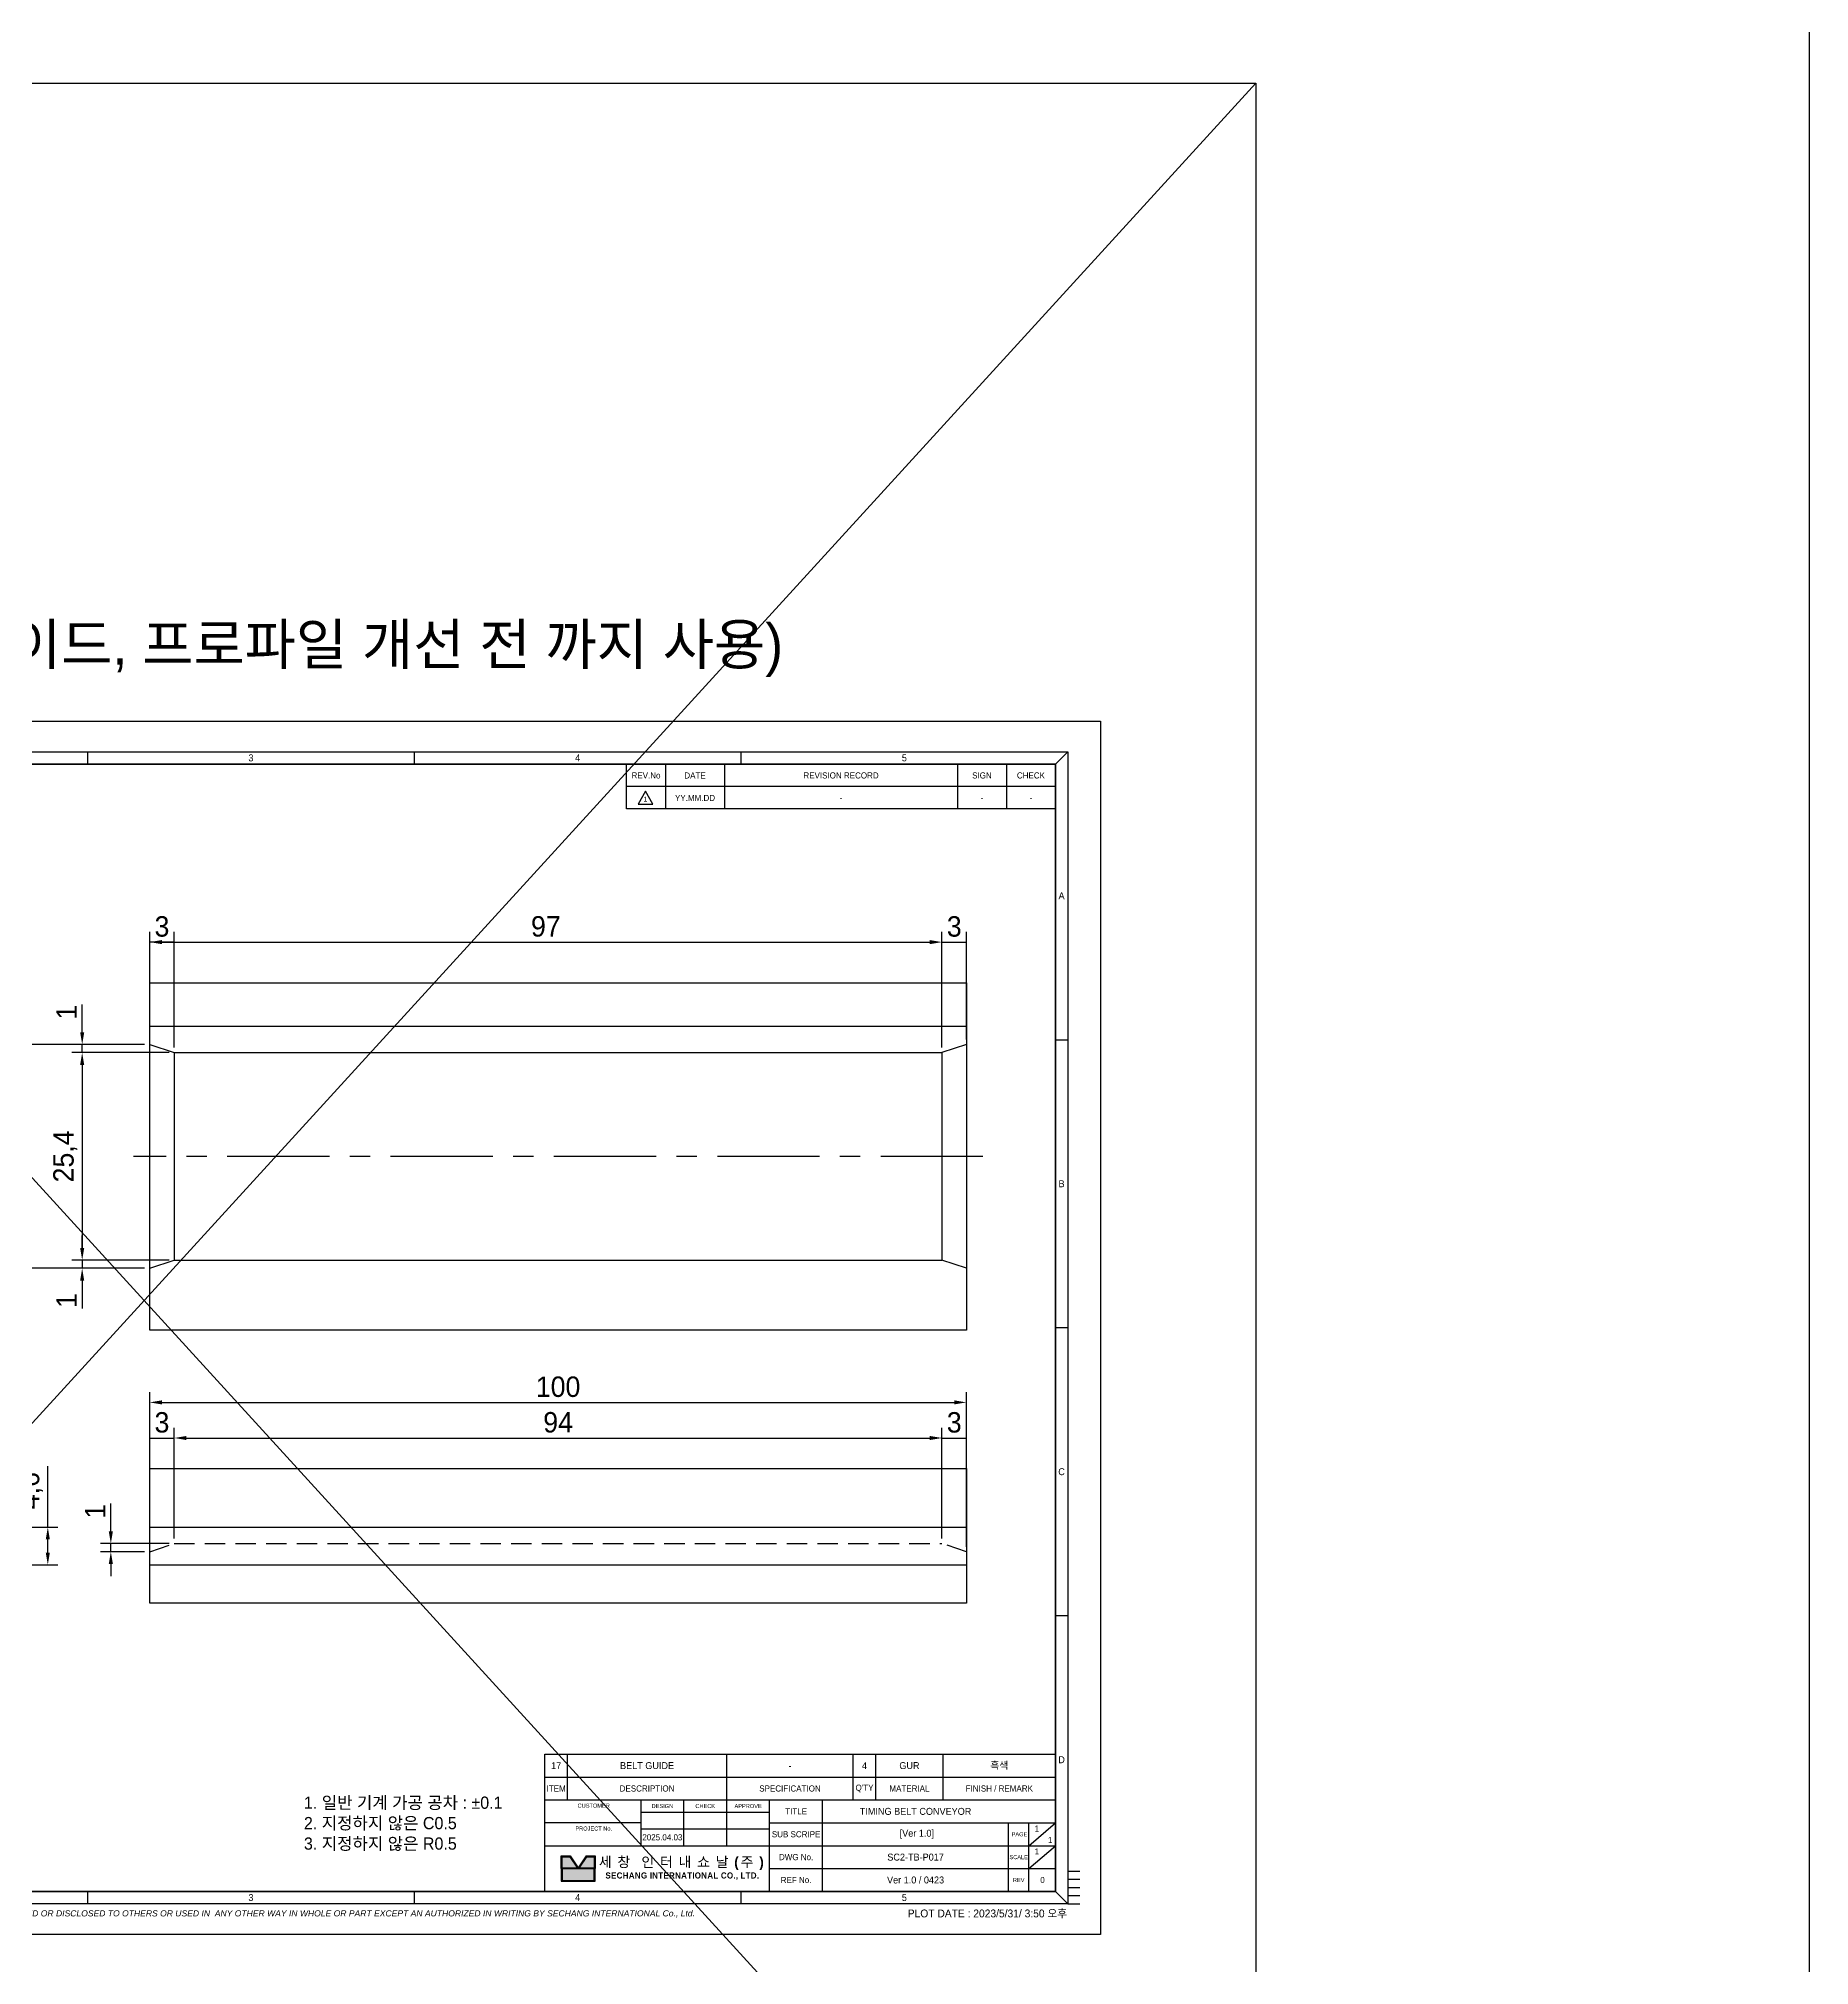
# Model space of a CAD drawing. Header units: inches. Extents: x 0 to 23821, y 0 to 11279.
# Drawn here: x 23604 to 23820.8, y 1915.3 to 2151.2 of the extents above; entities that cross this region are included whole.
import ezdxf
from ezdxf.enums import TextEntityAlignment as Align

# ---------------------------------------------------------------- set-up
doc = ezdxf.new("R2010")
doc.units = ezdxf.units.IN
doc.header["$LTSCALE"] = 10
doc.header["$MEASUREMENT"] = 0
for name, pattern in [('CENTER', [2, 1.25, -0.25, 0.25, -0.25]), ('HIDDEN', [0.375, 0.25, -0.125]), ('PHANTOM', [2.5, 1.25, -0.25, 0.25, -0.25, 0.25, -0.25])]:
    doc.linetypes.add(name, pattern=pattern)
doc.layers.get('Defpoints').update_dxf_attribs({"color": 8})
for name, color, linetype in [('11', 1, 'CENTER'), ('22', 2, 'HIDDEN'), ('66', 6, 'PHANTOM'), ('T', 3, 'Continuous'), ('V', 1, 'Continuous')]:
    doc.layers.add(name, color=color, linetype=linetype)
doc.styles.add('SCI', font='')
doc.styles.get('SCI').set_extended_font_data('Gulim')
doc.dimstyles.new('SCH', dxfattribs={"dimtxt": 2.5, "dimasz": 2, "dimexe": 1.25, "dimexo": 0.625, "dimtad": 1, "dimdec": 8, "dimtxsty": 'SCI', "dimcen": 2.5, "dimclrd": 4, "dimclre": 4, "dimclrt": 7, "dimadec": 8, "dimazin": 2, "dimtfac": 1, "dimtdec": 8, "dimtmove": 0, "dimatfit": 3, "dimfxl": 1, "dimarcsym": 0})

# ---------------------------------------------------------------- blocks, each defined once
blk = doc.blocks.new('A$C5b8731fd')
for p, q in [((0, 0), (-2.25, -3.9)), ((2.25, -3.9), (0, 0)), ((-2.25, -3.9), (2.25, -3.9))]:
    blk.add_line(p, q)
blk = doc.blocks.new('SECHANG TITLE')
h = blk.add_hatch(color=162)
h.dxf.hatch_style = 1
h.paths.add_polyline_path([(6.08, -25.11), (4.21, -25.11), (4.21, -27.9), (7.94, -27.9)])
h.paths.add_polyline_path([(12.06, -25.11), (10.19, -25.11), (8.33, -27.9), (12.06, -27.9)])
h.paths.add_polyline_path([(12.06, -28.1), (4.21, -28.1), (4.21, -30.89), (12.06, -30.89)])
at = {"color": 3}
for p, q in [((125, 0), (125, -33.6)), ((0, -5.6), (125, -5.6)), ((0, -33.6), (0, -5.6)), ((5.5, -11.2), (5.5, -5.6)), ((44.5, -22.4), (44.5, -5.6)), ((75.5, -11.2), (75.5, -5.6)), ((81, -11.2), (81, -5.6)), ((97.5, -11.2), (97.5, -5.6)), ((0, -11.2), (125, -11.2)), ((23.5, -11.2), (23.5, -22.4)), ((34, -22.4), (34, -11.2)), ((55, -33.6), (55, -11.2)), ((68, -33.6), (68, -11.2)), ((23.5, -16.8), (0, -16.8)), ((23.5, -14.2), (55, -14.2)), ((23.5, -18.3), (55, -18.3)), ((55, -16.8), (125, -16.8)), ((113.5, -33.6), (113.5, -16.8)), ((118.5, -22.4), (125, -16.8)), ((118.5, -33.6), (118.5, -16.8)), ((0, -22.4), (125, -22.4)), ((118.5, -28), (125, -22.4)), ((55, -28), (125, -28)), ((0, -33.6), (125, -33.6))]:
    blk.add_line(p, q, dxfattribs=at)
for p, q in [((4, -28), (4, -24.9)), ((4, -24.9), (6.19, -24.9)), ((4, -28), (4, -31.1)), ((4.21, -27.9), (4.21, -25.11)), ((4.21, -25.11), (6.08, -25.11)), ((7.94, -27.9), (4.21, -27.9)), ((12.06, -28.1), (4.21, -28.1)), ((4.21, -28.1), (4.21, -30.89)), ((6.08, -25.11), (7.94, -27.9)), ((6.19, -24.9), (8.13, -27.81)), ((10.08, -24.9), (8.13, -27.81)), ((10.19, -25.11), (8.33, -27.9)), ((12.06, -27.9), (8.33, -27.9)), ((10.08, -24.9), (12.27, -24.9)), ((10.19, -25.11), (12.06, -25.11)), ((12.06, -25.11), (12.06, -27.9)), ((12.06, -30.89), (12.06, -28.1)), ((12.27, -24.9), (12.27, -28)), ((12.27, -31.1), (12.27, -28)), ((4, -31.1), (12.27, -31.1)), ((4.21, -30.89), (12.06, -30.89))]:
    blk.add_line(p, q)
at = {"attachment_point": 5, "style": 'SCI'}
for s, insert, char_height, width in [('ITEM', (2.75, -8.4), 1.5, 5.5), ('DESCRIPTION', (25, -8.4), 1.5, 39), ('SPECIFICATION', (60, -8.4), 1.5, 31), ("Q'TY", (78.25, -8.4), 1.5, 5.5), ('MATERIAL', (89.25, -8.4), 1.5, 16.5), ('FINISH / REMARK', (111.25, -8.4), 1.5, 27.5), (' CUSTOMER', (11.75, -12.6), 1, 23.5), ('DESIGN', (28.75, -12.7), 1, 10.5), ('CHECK', (39.25, -12.7), 1, 10.5), ('APPROVE', (49.75, -12.7), 1, 10.5), ('TITLE', (61.5, -14), 1.5, 13), (' PROJECT No.', (11.75, -18.2), 1, 23.5), ('SUB SCRIPE', (61.5, -19.6), 1.5, 13), (' PAGE', (116, -19.6), 1, 5), ('{\\fGulim|b1|i0|c129|p50;\\T1.45;세창 인터내쇼날(주)}', (33.63, -26.75), 2.5, 38.7333), ('DWG No.', (61.5, -25.2), 1.5, 13), ('SCALE', (116, -25.2), 1, 5), ('{\\fGulim|b1|i0|c129|p50;\\T1.05;SECHANG INTERNATIONAL CO., LTD.}', (33.63, -29.85), 1.5, 38.7333), ('REF No.', (61.5, -30.8), 1.5, 13), ('REV', (116, -30.8), 1, 5)]:
    blk.add_mtext(s, dxfattribs=dict(at, insert=insert, char_height=char_height, width=width))
blk = doc.blocks.new('SECHANG REV')
at = {"color": 7}
blk.add_line((-52.5, 0), (-52.5, 5.5), dxfattribs=at)
at = {"color": 3}
for p, q in [((-43, 5.5), (-43, 0)), ((-28.5, 5.5), (-28.5, 0)), ((28.5, 5.5), (28.5, 0)), ((40.5, 5.5), (40.5, 0)), ((52.5, 5.5), (52.5, 0))]:
    blk.add_line(p, q, dxfattribs=at)
blk.add_line((52.5, 0), (-52.5, 0))
blk = doc.blocks.new('SECHANG A3')
at = {"color": 2}
for p, q in [((-198, 289.5), (-195, 286.5)), ((-118, 289.5), (-118, 286.5)), ((-38, 289.5), (-38, 286.5)), ((42, 289.5), (42, 286.5)), ((122, 289.5), (122, 286.5)), ((202, 289.5), (199, 286.5)), ((-195, 10.5), (-198, 7.5)), ((-118, 10.5), (-118, 7.5)), ((-38, 10.5), (-38, 7.5)), ((42, 10.5), (42, 7.5)), ((122, 10.5), (122, 7.5)), ((199, 10.5), (202, 7.5))]:
    blk.add_line(p, q, dxfattribs=at)
at = {"color": 3}
blk.add_line((94, 286.5), (199, 286.5), dxfattribs=at)
for p, q in [((-198, 219), (-195, 219)), ((199, 219), (202, 219)), ((-195, 148.5), (-198, 148.5)), ((202, 148.5), (199, 148.5)), ((-195, 78), (-198, 78)), ((202, 78), (199, 78)), ((202, 15.5), (205, 15.5))]:
    blk.add_line(p, q)
at = {"color": 1}
blk.add_lwpolyline([(-210, 297), (210, 297), (210, 0), (-210, 0)], close=True, dxfattribs=at)
at = {"color": 2}
blk.add_lwpolyline([(-198, 289.5), (202, 289.5), (202, 7.5), (-198, 7.5)], close=True, dxfattribs=at)
at = {"const_width": 0.4}
blk.add_lwpolyline([(-195, 286.5), (199, 286.5), (199, 10.5), (-195, 10.5)], close=True, dxfattribs=at)
at = {"layer": '11', "ltscale": 5}
blk.add_line((202, 11.5), (205, 11.5), dxfattribs=at)
at = {"layer": '22', "ltscale": 5}
blk.add_line((202, 13.5), (205, 13.5), dxfattribs=at)
at = {"layer": '66', "ltscale": 3}
blk.add_line((202, 9.5), (205, 9.5), dxfattribs=at)
at = {"layer": 'T'}
blk.add_line((202, 7.5), (205, 7.5), dxfattribs=at)
for name, p in [('SECHANG REV', (146.5, 281)), ('SECHANG TITLE', (74, 44.1))]:
    blk.add_blockref(name, p)
at = {"linetype": 'Continuous', "style": 'SCI'}
blk.add_text('PLOT DATE : 2023/5/31/ 3:50 오후', height=1.92, dxfattribs=at).set_placement((201.86, 4.16), align=Align.RIGHT)
at = {"color": 2, "style": 'SCI'}
for s, insert, char_height, width, attachment_point in [('1', (-158, 288), 1.7, 80, 5), ('2', (-78, 288), 1.7, 80, 5), ('3', (2, 288), 1.7, 80, 5), ('4', (82, 288), 1.7, 80, 5), ('5', (162, 288), 1.7, 80, 5), ('A', (-196.5, 254.25), 1.7, 3, 5), ('A', (200.5, 254.25), 1.7, 3, 5), ('B', (-196.5, 183.75), 1.7, 3, 5), ('B', (200.5, 183.75), 1.7, 3, 5), ('C', (-196.5, 113.25), 1.7, 3, 5), ('C', (200.5, 113.25), 1.7, 3, 5), ('D', (-196.5, 42.75), 1.7, 3, 5), ('D', (200.5, 42.75), 1.7, 3, 5), ('1. 일반 기계 가공 공차 : ±0.1\\P2. 지정하지 않은 C0.5\\P3. 지정하지 않은 R0.5', (14.98, 27.07), 3, 83.5818, 4), ('TIMING BELT CONVEYOR', (164.75, 30.1), 1.7, 45.5, 5), ('2025.04.03', (102.75, 23.75), 1.5, 10.5, 5), ('\\pi1.42726;1', (195.75, 23.1), 1.5, 3.25, 4), ('1', (-158, 9), 1.7, 80, 5), ('2', (-78, 9), 1.7, 80, 5), ('3', (2, 9), 1.7, 80, 5), ('4', (82, 9), 1.7, 80, 5), ('5', (162, 9), 1.7, 80, 5)]:
    blk.add_mtext(s, dxfattribs=dict(at, insert=insert, char_height=char_height, width=width, attachment_point=attachment_point))
at = {"char_height": 1.5, "attachment_point": 5, "style": 'SCI'}
for s, insert, width in [('REV.No', (98.75, 283.7), 9.5), ('DATE', (110.75, 283.7), 14.5), ('REVISION RECORD', (146.5, 283.7), 57), ('SIGN', (181, 283.7), 12), ('CHECK', (193, 283.7), 12)]:
    blk.add_mtext(s, dxfattribs=dict(at, insert=insert, width=width))
at = {"color": 3, "insert": (-198, 5), "char_height": 1.5, "width": 400.0238, "attachment_point": 4, "style": 'SCI'}
blk.add_mtext('{\\fArial|b0|i1|c0|p34;THIS DRAWING CONTAINS CONFIDENTIAL INFORMATION PROPRIETARY TO SECHANG INTERNATIONAL Co., Ltd.   IT MUST NOT BE REPRODUCED OR DISCLOSED TO OTHERS OR USED IN  ANY OTHER WAY IN WHOLE OR PART EXCEPT AN AUTHORIZED IN WRITING BY SECHANG INTERNATIONAL Co., Ltd.  }', dxfattribs=at)
blk = doc.blocks.new('A$C22515e4a')
at = {"color": 3}
for p, q in [((0, 0), (125, 0)), ((0, -5.6), (0, 0)), ((5.5, -5.6), (5.5, 0)), ((44.5, -5.6), (44.5, 0)), ((75.5, -5.6), (75.5, 0)), ((81, -5.6), (81, 0)), ((97.5, -5.6), (97.5, 0)), ((125, 0), (125, -5.6))]:
    blk.add_line(p, q, dxfattribs=at)
blk = doc.blocks.new('*D742')
at = {"color": 4, "lineweight": -2, "transparency": 16777216}
for p, q in [((23617.61, 1976.77), (23617.61, 1985.48)), ((23619.11, 1984.23), (23716.11, 1984.23)), ((23717.61, 1976.77), (23717.61, 1985.48))]:
    blk.add_line(p, q, dxfattribs=at)
at = {"color": 4, "transparency": 16777216}
for points in [[(23619.11, 1984.48), (23619.11, 1983.98), (23617.61, 1984.23)], [(23716.11, 1984.48), (23716.11, 1983.98), (23717.61, 1984.23)]]:
    blk.add_solid(points, dxfattribs=at)
at = {"layer": 'Defpoints', "color": 0, "transparency": 16777216}
for p in [(23717.61, 1984.23), (23617.61, 1976.15), (23717.61, 1976.15)]:
    blk.add_point(p, dxfattribs=at)
at = {"color": 7, "transparency": 16777216, "insert": (23667.61, 1986.13), "char_height": 2.5, "attachment_point": 5, "style": 'SCI'}
blk.add_mtext('100', dxfattribs=at)
blk = doc.blocks.new('*D743')
at = {"color": 4, "lineweight": -2, "transparency": 16777216}
for p, q in [((23605.13, 1968.95), (23605.13, 1976.42)), ((23592.95, 1968.95), (23606.38, 1968.95)), ((23605.13, 1965.85), (23605.13, 1967.45)), ((23592.95, 1964.35), (23606.38, 1964.35))]:
    blk.add_line(p, q, dxfattribs=at)
at = {"color": 4, "transparency": 16777216}
for points in [[(23604.88, 1967.45), (23605.38, 1967.45), (23605.13, 1968.95)], [(23604.88, 1965.85), (23605.38, 1965.85), (23605.13, 1964.35)]]:
    blk.add_solid(points, dxfattribs=at)
at = {"layer": 'Defpoints', "color": 0, "transparency": 16777216}
for p in [(23592.33, 1968.95), (23605.13, 1968.95), (23592.33, 1964.35)]:
    blk.add_point(p, dxfattribs=at)
at = {"color": 7, "transparency": 16777216, "insert": (23603.07, 1973.43), "char_height": 2.5, "attachment_point": 5, "rotation": 90, "style": 'SCI'}
blk.add_mtext('4,6', dxfattribs=at)
blk = doc.blocks.new('*D744')
at = {"color": 4, "lineweight": -2, "transparency": 16777216}
for p, q in [((23616.98, 2028.04), (23601.64, 2028.04)), ((23602.89, 2026.54), (23602.89, 2002.14)), ((23616.98, 2000.64), (23601.64, 2000.64))]:
    blk.add_line(p, q, dxfattribs=at)
at = {"color": 4, "transparency": 16777216}
for points in [[(23602.64, 2026.54), (23603.14, 2026.54), (23602.89, 2028.04)], [(23602.64, 2002.14), (23603.14, 2002.14), (23602.89, 2000.64)]]:
    blk.add_solid(points, dxfattribs=at)
at = {"layer": 'Defpoints', "color": 0, "transparency": 16777216}
for p in [(23617.61, 2028.04), (23602.89, 2000.64), (23617.61, 2000.64)]:
    blk.add_point(p, dxfattribs=at)
at = {"color": 7, "transparency": 16777216, "insert": (23600.83, 2014.34), "char_height": 2.5, "attachment_point": 5, "rotation": 90, "style": 'SCI'}
blk.add_mtext('27,4', dxfattribs=at)
blk = doc.blocks.new('*D745')
at = {"color": 4, "lineweight": -2, "transparency": 16777216}
for p, q in [((23617.61, 2031.82), (23617.61, 2041.82)), ((23620.61, 2040.57), (23617.61, 2040.57)), ((23620.61, 2027.66), (23620.61, 2041.82))]:
    blk.add_line(p, q, dxfattribs=at)
at = {"layer": 'Defpoints', "color": 0, "transparency": 16777216}
for p in [(23617.61, 2040.57), (23617.61, 2031.2), (23620.61, 2027.04)]:
    blk.add_point(p, dxfattribs=at)
at = {"color": 7, "transparency": 16777216, "insert": (23619.11, 2042.47), "char_height": 2.5, "attachment_point": 5, "style": 'SCI'}
blk.add_mtext('3', dxfattribs=at)
blk = doc.blocks.new('*D746')
at = {"color": 4, "lineweight": -2, "transparency": 16777216}
for p, q in [((23617.61, 2031.82), (23617.61, 2041.82)), ((23619.11, 2040.57), (23713.11, 2040.57)), ((23714.61, 2027.66), (23714.61, 2041.82))]:
    blk.add_line(p, q, dxfattribs=at)
at = {"color": 4, "transparency": 16777216}
for points in [[(23619.11, 2040.82), (23619.11, 2040.32), (23617.61, 2040.57)], [(23713.11, 2040.82), (23713.11, 2040.32), (23714.61, 2040.57)]]:
    blk.add_solid(points, dxfattribs=at)
at = {"layer": 'Defpoints', "color": 0, "transparency": 16777216}
for p in [(23714.61, 2040.57), (23617.61, 2031.2), (23714.61, 2027.04)]:
    blk.add_point(p, dxfattribs=at)
at = {"color": 7, "transparency": 16777216, "insert": (23666.11, 2042.48), "char_height": 2.5, "attachment_point": 5, "style": 'SCI'}
blk.add_mtext('97', dxfattribs=at)
blk = doc.blocks.new('A$C759a8446')
for p, q in [((-50, 15.95), (50, 15.95)), ((-50, 13.7), (-47, 12.7)), ((-47, 12.7), (47, 12.7)), ((-47, 12.7), (-47, -12.7)), ((50, 13.7), (47, 12.7)), ((47, 12.7), (47, -12.7)), ((-50, -13.7), (-47, -12.7)), ((-47, -12.7), (47, -12.7)), ((50, -13.7), (47, -12.7))]:
    blk.add_line(p, q)
blk.add_lwpolyline([(-50, 21.25), (50, 21.25), (50, -21.25), (-50, -21.25)], close=True)
at = {"layer": '11'}
blk.add_line((52, 0), (-52, 0), dxfattribs=at)
blk = doc.blocks.new('*D747')
at = {"color": 4, "lineweight": -2, "transparency": 16777216}
for p, q in [((23612.85, 1968.45), (23612.85, 1971.86)), ((23619.98, 1966.95), (23611.6, 1966.95)), ((23616.98, 1965.95), (23611.6, 1965.95)), ((23612.85, 1965.95), (23612.85, 1966.95)), ((23612.85, 1964.45), (23612.85, 1962.95))]:
    blk.add_line(p, q, dxfattribs=at)
at = {"color": 4, "transparency": 16777216}
for points in [[(23612.6, 1968.45), (23613.1, 1968.45), (23612.85, 1966.95)], [(23612.6, 1964.45), (23613.1, 1964.45), (23612.85, 1965.95)]]:
    blk.add_solid(points, dxfattribs=at)
at = {"layer": 'Defpoints', "color": 0, "transparency": 16777216}
for p in [(23612.85, 1966.95), (23617.61, 1965.95), (23620.61, 1966.95)]:
    blk.add_point(p, dxfattribs=at)
at = {"color": 7, "transparency": 16777216, "insert": (23610.94, 1970.9), "char_height": 2.5, "attachment_point": 5, "rotation": 90, "style": 'SCI'}
blk.add_mtext('1', dxfattribs=at)
blk = doc.blocks.new('*D748')
at = {"color": 4, "lineweight": -2, "transparency": 16777216}
for p, q in [((23617.61, 1966.57), (23617.61, 1981.12)), ((23617.61, 1979.87), (23620.61, 1979.87)), ((23620.61, 1967.57), (23620.61, 1981.12))]:
    blk.add_line(p, q, dxfattribs=at)
at = {"layer": 'Defpoints', "color": 0, "transparency": 16777216}
for p in [(23620.61, 1979.87), (23617.61, 1965.95), (23620.61, 1966.95)]:
    blk.add_point(p, dxfattribs=at)
at = {"color": 7, "transparency": 16777216, "insert": (23619.11, 1981.77), "char_height": 2.5, "attachment_point": 5, "style": 'SCI'}
blk.add_mtext('3', dxfattribs=at)
blk = doc.blocks.new('*D749')
at = {"color": 4, "lineweight": -2, "transparency": 16777216}
for p, q in [((23620.61, 1967.57), (23620.61, 1981.12)), ((23622.11, 1979.87), (23713.11, 1979.87)), ((23714.61, 1967.57), (23714.61, 1981.12))]:
    blk.add_line(p, q, dxfattribs=at)
at = {"color": 4, "transparency": 16777216}
for points in [[(23622.11, 1980.12), (23622.11, 1979.62), (23620.61, 1979.87)], [(23713.11, 1980.12), (23713.11, 1979.62), (23714.61, 1979.87)]]:
    blk.add_solid(points, dxfattribs=at)
at = {"layer": 'Defpoints', "color": 0, "transparency": 16777216}
for p in [(23714.61, 1979.87), (23620.61, 1966.95), (23714.61, 1966.95)]:
    blk.add_point(p, dxfattribs=at)
at = {"color": 7, "transparency": 16777216, "insert": (23667.61, 1981.78), "char_height": 2.5, "attachment_point": 5, "style": 'SCI'}
blk.add_mtext('94', dxfattribs=at)
blk = doc.blocks.new('*D750')
at = {"color": 4, "lineweight": -2, "transparency": 16777216}
for p, q in [((23714.61, 1967.57), (23714.61, 1981.12)), ((23714.61, 1979.87), (23717.61, 1979.87)), ((23717.61, 1966.57), (23717.61, 1981.12))]:
    blk.add_line(p, q, dxfattribs=at)
at = {"layer": 'Defpoints', "color": 0, "transparency": 16777216}
for p in [(23717.61, 1979.87), (23714.61, 1966.95), (23717.61, 1965.95)]:
    blk.add_point(p, dxfattribs=at)
at = {"color": 7, "transparency": 16777216, "insert": (23716.11, 1981.77), "char_height": 2.5, "attachment_point": 5, "style": 'SCI'}
blk.add_mtext('3', dxfattribs=at)
blk = doc.blocks.new('*D961')
at = {"color": 4, "lineweight": -2, "transparency": 16777216}
for p, q in [((23609.34, 2029.54), (23609.34, 2032.95)), ((23616.98, 2028.04), (23608.09, 2028.04)), ((23619.98, 2027.04), (23608.09, 2027.04)), ((23609.34, 2027.04), (23609.34, 2028.04)), ((23609.34, 2025.54), (23609.34, 2024.04))]:
    blk.add_line(p, q, dxfattribs=at)
at = {"color": 4, "transparency": 16777216}
for points in [[(23609.09, 2029.54), (23609.59, 2029.54), (23609.34, 2028.04)], [(23609.09, 2025.54), (23609.59, 2025.54), (23609.34, 2027.04)]]:
    blk.add_solid(points, dxfattribs=at)
at = {"layer": 'Defpoints', "color": 0, "transparency": 16777216}
for p in [(23609.34, 2028.04), (23617.61, 2028.04), (23620.61, 2027.04)]:
    blk.add_point(p, dxfattribs=at)
at = {"color": 7, "transparency": 16777216, "insert": (23607.43, 2031.99), "char_height": 2.5, "attachment_point": 5, "rotation": 90, "style": 'SCI'}
blk.add_mtext('1', dxfattribs=at)
blk = doc.blocks.new('*D962')
at = {"color": 4, "lineweight": -2, "transparency": 16777216}
for p, q in [((23619.98, 2027.04), (23608.09, 2027.04)), ((23609.34, 2025.54), (23609.34, 2003.14)), ((23619.98, 2001.64), (23608.09, 2001.64))]:
    blk.add_line(p, q, dxfattribs=at)
at = {"color": 4, "transparency": 16777216}
for points in [[(23609.09, 2025.54), (23609.59, 2025.54), (23609.34, 2027.04)], [(23609.09, 2003.14), (23609.59, 2003.14), (23609.34, 2001.64)]]:
    blk.add_solid(points, dxfattribs=at)
at = {"layer": 'Defpoints', "color": 0, "transparency": 16777216}
for p in [(23620.61, 2027.04), (23609.34, 2001.64), (23620.61, 2001.64)]:
    blk.add_point(p, dxfattribs=at)
at = {"color": 7, "transparency": 16777216, "insert": (23607.28, 2014.34), "char_height": 2.5, "attachment_point": 5, "rotation": 90, "style": 'SCI'}
blk.add_mtext('25,4', dxfattribs=at)
blk = doc.blocks.new('*D963')
at = {"color": 4, "lineweight": -2, "transparency": 16777216}
for p, q in [((23609.34, 2003.14), (23609.34, 2004.64)), ((23619.98, 2001.64), (23608.09, 2001.64)), ((23616.98, 2000.64), (23608.09, 2000.64)), ((23609.34, 2001.64), (23609.34, 2000.64)), ((23609.34, 1999.14), (23609.34, 1995.73))]:
    blk.add_line(p, q, dxfattribs=at)
at = {"color": 4, "transparency": 16777216}
for points in [[(23609.09, 2003.14), (23609.59, 2003.14), (23609.34, 2001.64)], [(23609.09, 1999.14), (23609.59, 1999.14), (23609.34, 2000.64)]]:
    blk.add_solid(points, dxfattribs=at)
at = {"layer": 'Defpoints', "color": 0, "transparency": 16777216}
for p in [(23609.34, 2000.64), (23617.61, 2000.64), (23620.61, 2001.64)]:
    blk.add_point(p, dxfattribs=at)
at = {"color": 7, "transparency": 16777216, "insert": (23607.43, 1996.69), "char_height": 2.5, "attachment_point": 5, "rotation": 90, "style": 'SCI'}
blk.add_mtext('1', dxfattribs=at)
blk = doc.blocks.new('A$Cf105e75e')
at = {"linetype": 'Continuous'}
for p, q in [((-50, 9.3), (50, 9.3)), ((-50, 4.7), (50, 4.7))]:
    blk.add_line(p, q, dxfattribs=at)
blk.add_lwpolyline([(-50, 16.5), (50, 16.5), (50, 0), (-50, 0)], close=True, dxfattribs=at)
at = {"layer": '22'}
for p, q in [((-50, 6.3), (-47, 7.3)), ((-47, 7.3), (47, 7.3)), ((50, 6.3), (47, 7.3))]:
    blk.add_line(p, q, dxfattribs=at)
blk = doc.blocks.new('*D964')
at = {"color": 4, "lineweight": -2, "transparency": 16777216}
for p, q in [((23714.61, 2027.66), (23714.61, 2041.82)), ((23714.61, 2040.57), (23717.61, 2040.57)), ((23717.61, 2028.66), (23717.61, 2041.82))]:
    blk.add_line(p, q, dxfattribs=at)
at = {"layer": 'Defpoints', "color": 0, "transparency": 16777216}
for p in [(23717.61, 2040.57), (23714.61, 2027.04), (23717.61, 2028.04)]:
    blk.add_point(p, dxfattribs=at)
at = {"color": 7, "transparency": 16777216, "insert": (23716.11, 2042.47), "char_height": 2.5, "attachment_point": 5, "style": 'SCI'}
blk.add_mtext('3', dxfattribs=at)

msp = doc.modelspace()

# ---------------------------------------------------------------- linework, layer by layer
msp.add_lwpolyline([(16750, 1770.46366694), (23820.81798648, 1770.46366694), (23820.81798648, 2874.08069523), (16750, 2874.08069523)], close=True)
at = {"layer": 'V'}
for p, q in [((23480.79940536, 2145.71025841), (23753.01827664, 1847.70465967)), ((23480.79940536, 1847.70465967), (23753.01827664, 2145.71025841))]:
    msp.add_line(p, q, dxfattribs=at)
msp.add_lwpolyline([(23480.79940536, 2145.71025841), (23753.01827664, 2145.71025841), (23753.01827664, 1847.70465967), (23480.79940536, 1847.70465967)], close=True, dxfattribs=at)

# ---------------------------------------------------------------- block references
for name, p, xscale, yscale, zscale in [('SECHANG A3', (23629, 1919.11632666), 0.5, 0.5, 0.5), ('SECHANG REV', (23702.25, 2056.86632666), 0.5, 0.5, 0.5), ('A$C5b8731fd', (23678.30451915, 2059.03272671), 0.3999999999999999, 0.3999999999999999, 0.3999999999999999), ('A$C22515e4a', (23666, 1941.16632666), 0.5, 0.5, 0.5)]:
    msp.add_blockref(name, p, dxfattribs=dict(xscale=xscale, yscale=yscale, zscale=zscale))
for name, p in [('A$C759a8446', (23667.60594806, 2014.33980523)), ('A$Cf105e75e', (23667.60594806, 1959.64953325))]:
    msp.add_blockref(name, p)

# ---------------------------------------------------------------- texts
at = {"color": 2, "style": 'SCI'}
for s, insert, char_height, width, attachment_point in [('(구형 프로파일 전용 리턴 하부 가이드, 프로파일 개선 전 까지 사용)', (23601.41048642, 2076.27100163), 5, 571.5572143597, 5), ('17', (23667.375, 1939.76632666), 0.85, 2.75, 5), ('BELT GUIDE', (23678.5, 1939.76632666), 0.85, 20.0838800859, 5), ('-', (23696, 1939.76632666), 0.85, 15.5, 5), ('4', (23705.125, 1939.76632666), 0.85, 2.75, 5), ('GUR', (23710.625, 1939.76632666), 0.85, 8.25, 5), ('흑색', (23721.625, 1939.76632666), 0.85, 13.75, 5), (' [Ver 1.0]', (23711.375, 1931.36632666), 0.85, 22.75, 5), ('\\pi0.71363;1', (23725.25, 1932.06632666), 0.75, 1.625, 4), ('\\pi0.71363;1', (23725.25, 1929.26632666), 0.75, 1.625, 4), ('SC2-TB-P017', (23711.375, 1928.56632666), 0.85, 22.75, 5), ('Ver 1.0 / 0423', (23711.375, 1925.76632666), 0.85, 22.75, 5), ('\\pi1.39431;0', (23725.25, 1925.76632666), 0.75, 3.25, 4)]:
    msp.add_mtext(s, dxfattribs=dict(at, insert=insert, char_height=char_height, width=width, attachment_point=attachment_point))
at = {"attachment_point": 5, "style": 'SCI'}
for s, insert, char_height, width in [('{\\fGulim|b0|i0|c129|p50;1}', (23678.30451915, 2058.05761202), 0.6, 1.8015447416), ('YY.MM.DD', (23684.375, 2058.21632666), 0.75, 7.25), ('-', (23702.25, 2058.21632666), 0.75, 28.5), ('-', (23719.5, 2058.21632666), 0.75, 6), ('-', (23725.5, 2058.21632666), 0.75, 6)]:
    msp.add_mtext(s, dxfattribs=dict(at, insert=insert, char_height=char_height, width=width))

# ---------------------------------------------------------------- dimensions: what is measured, and where the dimension line sits
for base, p1, p2, picture, middle in [((23714.6059480553, 2040.5672742166), (23617.6059480553, 2031.1995507973), (23714.6059480553, 2027.0398052271), '*D746', (23666.1059480553, 2042.4755631647)), ((23617.60594806, 2040.56727422), (23620.60594806, 2027.03980523), (23617.60594806, 2031.1995508), '*D745', (23619.10594806, 2042.47389872)), ((23717.60594806, 2040.56727422), (23714.60594806, 2027.03980523), (23717.60594806, 2028.03980523), '*D964', (23716.10594806, 2042.47389872)), ((23717.6059480553, 1984.2250021103), (23617.6059480553, 1976.149533249), (23717.6059480553, 1976.149533249), '*D742', (23667.6059480553, 1986.1349555057)), ((23620.60594806, 1979.86780208), (23617.60594806, 1965.94960273), (23620.60594806, 1966.94960273), '*D748', (23619.10594806, 1981.77442658)), ((23714.6059480552, 1979.8678020835), (23620.6059480553, 1966.9496027282), (23714.6059480552, 1966.9496027282), '*D749', (23667.6059480553, 1981.7760910316)), ((23717.60594806, 1979.86780208), (23714.60594806, 1966.94960273), (23717.60594806, 1965.94960273), '*D750', (23716.10594806, 1981.77442658))]:
    dim = msp.add_linear_dim(base=base, p1=p1, p2=p2, dimstyle='SCH', override={"dimasz": 1.5})
    dim.commit()
    dim.dimension.update_dxf_attribs({"geometry": picture, "text_midpoint": middle})
for base, p1, p2, picture, middle in [((23609.34078016, 2028.03980523), (23620.60594806, 2027.03980523), (23617.60594806, 2028.03980523), '*D961', (23607.43082676, 2031.99436581)), ((23602.8896571557, 2000.6398052271), (23617.6059480553, 2028.0398052271), (23617.6059480553, 2000.6398052271), '*D744', (23600.8265745991, 2014.3398052271)), ((23609.340780157, 2001.6398052271), (23620.6059480553, 2027.0398052271), (23620.6059480553, 2001.6398052271), '*D962', (23607.2776976004, 2014.3398052271)), ((23609.34078016, 2000.63980523), (23620.60594806, 2001.63980523), (23617.60594806, 2000.63980523), '*D963', (23607.43082676, 1996.68524464)), ((23605.13379138, 1968.94953325), (23592.32784373, 1964.34953325), (23592.32784373, 1968.94953325), '*D743', (23603.07070882, 1973.43471967)), ((23612.84946876, 1966.94960273), (23617.60594806, 1965.94960273), (23620.60594806, 1966.94960273), '*D747', (23610.93951537, 1970.90416331))]:
    dim = msp.add_linear_dim(base=base, p1=p1, p2=p2, angle=90, dimstyle='SCH', override={"dimasz": 1.5})
    dim.commit()
    dim.dimension.update_dxf_attribs({"geometry": picture, "text_midpoint": middle})

doc.saveas('drawing.dxf')
